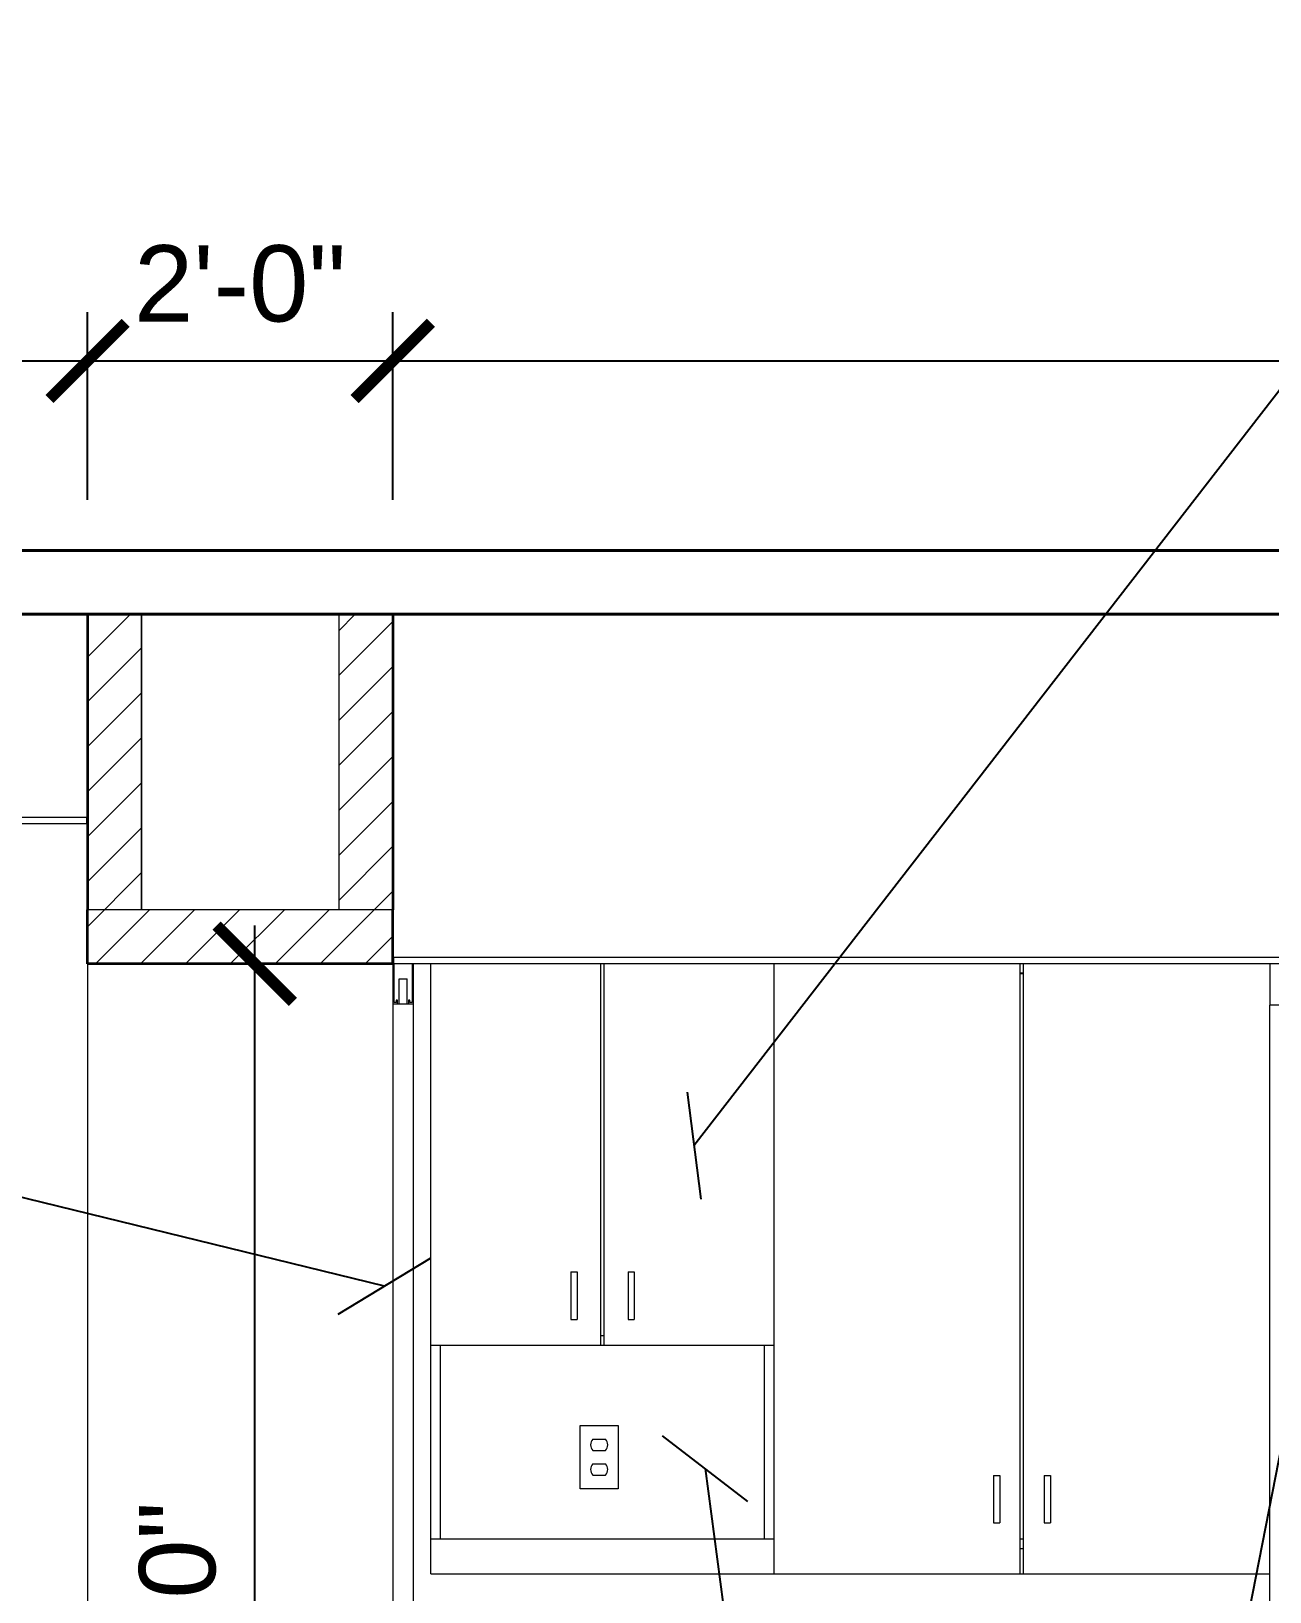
# Model space of a CAD drawing. Extents: x 65572 to 72871, y 30718 to 33858.
# Drawn here: x 66035.2 to 66132.6, y 33473.2 to 33595.9 of the extents above; entities that cross this region are included whole.
import ezdxf

# ---------------------------------------------------------------- set-up
doc = ezdxf.new("R2010")
doc.units = 0
doc.header["$LTSCALE"] = 0.5
doc.header["$MEASUREMENT"] = 0
doc.layers.get('0').update_dxf_attribs({"color": 20, "linetype": 'CONTINUOUS'})
doc.layers.get('DEFPOINTS').update_dxf_attribs({"linetype": 'CONTINUOUS', "lineweight": 5})
for name, color, linetype, lineweight in [('Annotations', 40, 'CONTINUOUS', 5), ('Drywalls', 7, 'CONTINUOUS', 20), ('Framing', 142, 'CONTINUOUS', 13), ('Hatches', 8, 'CONTINUOUS', 5), ('Structure', 7, 'CONTINUOUS', 40), ('Viewed', 150, 'CONTINUOUS', 9), ('Walls', 7, 'CONTINUOUS', 35)]:
    doc.layers.add(name, color=color, linetype=linetype, lineweight=lineweight)
doc.styles.get("Standard").update_dxf_attribs({"font": 'arial.ttf'})
doc.dimstyles.new('ARCH', dxfattribs={"dimscale": 96, "dimtxt": 0.0625, "dimasz": 0.0625, "dimexe": 0.04, "dimexo": 0.09375, "dimgap": 0.03125, "dimtad": 1, "dimdec": 0, "dimrnd": 0.0625, "dimzin": 3, "dimdsep": 46, "dimlunit": 4, "dimtxsty": 'Standard', "dimblk1": 'ARCHTICK', "dimblk2": 'ARCHTICK', "dimsah": 1, "dimcen": 0, "dimdle": 0.03125, "dimclrd": 256, "dimclre": 256, "dimclrt": 256, "dimazin": 0, "dimtfac": 1, "dimtdec": 0, "dimtmove": 2, "dimatfit": 3, "dimldrblk": 'OBLIQUE', "dimfxl": 0.3, "dimfxlon": 1, "dimfrac": 2, "dimarcsym": 0})

# ---------------------------------------------------------------- blocks, each defined once
blk = doc.blocks.new('_ArchTick')
at = {"const_width": 0.15}
blk.add_lwpolyline([(-0.5, -0.5), (0.5, 0.5)], dxfattribs=at)
blk = doc.blocks.new('*D24')
at = {"layer": 'Annotations', "linetype": 'ByBlock', "lineweight": -2}
for p, q in [((66052.77, 33413.58), (66052.77, 33525.56)), ((66060.62, 33522.56), (66056.61, 33522.56)), ((66048.62, 33416.58), (66056.61, 33416.58))]:
    blk.add_line(p, q, dxfattribs=at)
at = {"layer": 'DEFPOINTS', "color": 0}
for p in [(66051.62, 33522.56), (66052.77, 33522.56), (66039.62, 33416.58)]:
    blk.add_point(p, dxfattribs=at)
at = {"layer": 'Annotations', "lineweight": -2, "xscale": 6, "yscale": 6, "zscale": 6}
for p, rotation in [((66052.77, 33522.56), 89.99999999708135), ((66052.77, 33416.58), 269.9999999970813)]:
    blk.add_blockref('_ArchTick', p, dxfattribs=dict(at, rotation=rotation))
at = {"layer": 'Annotations', "insert": (66046.71, 33469.57), "char_height": 6, "attachment_point": 5, "rotation": 90}
blk.add_mtext('8\'-10"', dxfattribs=at)
blk = doc.blocks.new('_Oblique')
at = {"lineweight": -2}
blk.add_line((-0.5, -0.5), (0.5, 0.5), dxfattribs=at)
blk = doc.blocks.new('*D77')
at = {"layer": 'Annotations', "linetype": 'ByBlock', "lineweight": -2}
for p, q in [((65921.12, 33559.06), (65921.12, 33573.83)), ((66039.62, 33559.06), (66039.62, 33573.83)), ((65918.12, 33569.99), (66042.62, 33569.99))]:
    blk.add_line(p, q, dxfattribs=at)
at = {"layer": 'DEFPOINTS', "color": 0}
for p in [(66039.62, 33569.99), (65921.12, 33550.06), (66039.62, 33550.06)]:
    blk.add_point(p, dxfattribs=at)
at = {"layer": 'Annotations', "lineweight": -2, "xscale": 6, "yscale": 6, "zscale": 6, "rotation": 180}
blk.add_blockref('_ArchTick', (65921.12, 33569.99), dxfattribs=at)
at = {"layer": 'Annotations', "lineweight": -2, "xscale": 6, "yscale": 6, "zscale": 6}
blk.add_blockref('_ArchTick', (66039.62, 33569.99), dxfattribs=at)
at = {"layer": 'Annotations', "insert": (65980.37, 33576.05), "char_height": 6, "attachment_point": 5}
blk.add_mtext('9\'-11"', dxfattribs=at)
blk = doc.blocks.new('*D80')
at = {"layer": 'Annotations', "linetype": 'ByBlock', "lineweight": -2}
for p, q in [((66039.62, 33559.06), (66039.62, 33573.83)), ((66063.62, 33559.06), (66063.62, 33573.83)), ((66036.62, 33569.99), (66066.62, 33569.99))]:
    blk.add_line(p, q, dxfattribs=at)
at = {"layer": 'DEFPOINTS', "color": 0}
for p in [(66063.62, 33569.99), (66039.62, 33550.06), (66063.62, 33550.06)]:
    blk.add_point(p, dxfattribs=at)
at = {"layer": 'Annotations', "lineweight": -2, "xscale": 6, "yscale": 6, "zscale": 6, "rotation": 180}
blk.add_blockref('_ArchTick', (66039.62, 33569.99), dxfattribs=at)
at = {"layer": 'Annotations', "lineweight": -2, "xscale": 6, "yscale": 6, "zscale": 6}
blk.add_blockref('_ArchTick', (66063.62, 33569.99), dxfattribs=at)
at = {"layer": 'Annotations', "insert": (66051.62, 33576.05), "char_height": 6, "attachment_point": 5}
blk.add_mtext('2\'-0"', dxfattribs=at)
blk = doc.blocks.new('*D81')
at = {"layer": 'Annotations', "linetype": 'ByBlock', "lineweight": -2}
for p, q in [((66063.62, 33559.06), (66063.62, 33573.83)), ((66270.62, 33559.06), (66270.62, 33573.83)), ((66060.62, 33569.99), (66273.62, 33569.99))]:
    blk.add_line(p, q, dxfattribs=at)
at = {"layer": 'DEFPOINTS', "color": 0}
for p in [(66270.62, 33569.99), (66063.62, 33550.06), (66270.62, 33550.06)]:
    blk.add_point(p, dxfattribs=at)
at = {"layer": 'Annotations', "lineweight": -2, "xscale": 6, "yscale": 6, "zscale": 6, "rotation": 180}
blk.add_blockref('_ArchTick', (66063.62, 33569.99), dxfattribs=at)
at = {"layer": 'Annotations', "lineweight": -2, "xscale": 6, "yscale": 6, "zscale": 6}
blk.add_blockref('_ArchTick', (66270.62, 33569.99), dxfattribs=at)
at = {"layer": 'Annotations', "insert": (66167.12, 33576.05), "char_height": 6, "attachment_point": 5}
blk.add_mtext('17\'-3"', dxfattribs=at)
blk = doc.blocks.new('*D87')
at = {"layer": 'Annotations', "linetype": 'ByBlock', "lineweight": -2}
for p, q in [((66026.93, 33413.57), (66026.93, 33536.56)), ((66030.62, 33533.56), (66023.09, 33533.56)), ((66030.62, 33416.57), (66023.09, 33416.57))]:
    blk.add_line(p, q, dxfattribs=at)
at = {"layer": 'DEFPOINTS', "color": 0}
for p in [(66026.93, 33533.56), (66039.62, 33533.56), (66039.62, 33416.57)]:
    blk.add_point(p, dxfattribs=at)
at = {"layer": 'Annotations', "lineweight": -2, "xscale": 6, "yscale": 6, "zscale": 6}
for p, rotation in [((66026.93, 33533.56), 90), ((66026.93, 33416.57), 270)]:
    blk.add_blockref('_ArchTick', p, dxfattribs=dict(at, rotation=rotation))
at = {"layer": 'Annotations', "insert": (66020.87, 33475.07), "char_height": 6, "attachment_point": 5, "rotation": 90}
blk.add_mtext('9\'-9"', dxfattribs=at)
blk = doc.blocks.new('DUPLEX')
at = {"layer": 'Viewed'}
for p, q in [((-1.5, 5), (1.5, 5)), ((-1.5, 0), (-1.5, 5)), ((1.5, 5), (1.5, 0)), ((-0.5, 3.92), (0.5, 3.92)), ((-0.5, 3.02), (0.5, 3.02)), ((-0.5, 1.98), (0.5, 1.98)), ((1.5, 0), (-1.5, 0)), ((-0.5, 1.08), (0.5, 1.08))]:
    blk.add_line(p, q, dxfattribs=at)
for centre, start, end in [((0.01, 3.47), 138.605, 221.395), ((-0.01, 3.47), 318.605, 41.395), ((0.01, 1.53), 138.605, 221.395), ((-0.01, 1.53), 318.605, 41.395)]:
    blk.add_arc(centre, 0.682, start, end, dxfattribs=at)

msp = doc.modelspace()

# ---------------------------------------------------------------- hatches: boundary and pattern name
at = {"layer": 'Hatches', "linetype": 'ByBlock'}
h = msp.add_hatch(dxfattribs=at)
h.set_pattern_fill('ANSI31', color=256, scale=20, style=0)
h.set_pattern_definition([(45, (0, 794.1224), (-1.76776695, 1.76776695), [])])
h.paths.add_polyline_path([(66043.871635, 33550.062994), (66039.621614, 33550.062994), (66039.621614, 33534.062916), (66039.623085, 33534.062916), (66039.623085, 33533.562913), (66039.621614, 33526.81288), (66043.871635, 33526.81288)])
h.paths.add_polyline_path([(66063.621732, 33526.81288), (66039.621614, 33526.81288), (66039.621614, 33522.562859), (66063.621732, 33522.562859)])
h.paths.add_polyline_path([(66063.621732, 33550.062994), (66059.371711, 33550.062994), (66059.371711, 33526.81288), (66063.621732, 33526.81288)])

# ---------------------------------------------------------------- linework, layer by layer
at = {"color": 0}
msp.add_line((66112.996974, 33521.812856), (66113.246976, 33521.812856), dxfattribs=at)
at = {"layer": 'Drywalls'}
for p, q in [((66039.623085, 33534.062916), (65921.122504, 33534.062916)), ((66039.623085, 33533.562913), (65921.122504, 33533.562913)), ((66270.622748, 33523.062862), (66063.621732, 33523.062862)), ((66270.622748, 33522.562859), (66063.621732, 33522.562859))]:
    msp.add_line(p, q, dxfattribs=at)
at = {"layer": 'Framing'}
for p, q in [((66043.871635, 33526.81288), (66043.871635, 33550.062994)), ((66043.871635, 33550.062994), (66043.871635, 33526.81288)), ((66059.371711, 33550.062994), (66059.371711, 33526.81288)), ((66059.371711, 33550.062994), (66059.371711, 33526.81288)), ((66043.871635, 33526.81288), (66039.621614, 33526.81288)), ((66063.621732, 33526.81288), (66039.621614, 33526.81288)), ((66063.621732, 33526.81288), (66059.371711, 33526.81288)), ((66063.727201, 33519.523782), (66063.727201, 33522.562859)), ((66065.141271, 33522.562859), (66065.141271, 33519.523782)), ((66065.24674, 33519.418313), (66065.24674, 33522.562859)), ((66270.622748, 33522.562859), (66132.622071, 33522.562859)), ((66270.622748, 33522.562859), (66132.622071, 33522.562859)), ((66064.121735, 33519.418313), (66064.121735, 33521.364967)), ((66064.121735, 33521.364967), (66064.746738, 33521.364967)), ((66064.746738, 33519.418313), (66064.746738, 33521.364967)), ((66063.621732, 33519.418313), (66065.24674, 33519.418313)), ((66063.621732, 33519.418313), (66063.996734, 33519.418313)), ((66063.891265, 33519.523782), (66063.727201, 33519.523782)), ((66063.727201, 33519.418313), (66063.891265, 33519.418313)), ((66063.996734, 33519.699564), (66063.891265, 33519.699564)), ((66063.891265, 33519.699564), (66063.891265, 33519.523782)), ((66063.891265, 33519.418313), (66063.996734, 33519.418313)), ((66063.996734, 33519.418313), (66063.996734, 33519.699564)), ((66064.977208, 33519.699564), (66064.871738, 33519.699564)), ((66064.871738, 33519.699564), (66064.871738, 33519.418313)), ((66064.871738, 33519.418313), (66064.977208, 33519.418313)), ((66064.871738, 33519.418313), (66065.24674, 33519.418313)), ((66064.977208, 33519.523782), (66064.977208, 33519.699564)), ((66065.141271, 33519.523782), (66064.977208, 33519.523782)), ((66064.977208, 33519.418313), (66065.141271, 33519.418313))]:
    msp.add_line(p, q, dxfattribs=at)
at = {"layer": 'Structure'}
for p, q in [((65890.468358, 33555.062994), (66137.622095, 33555.062994)), ((65890.468358, 33550.062994), (66137.622095, 33550.062994)), ((66043.871635, 33550.062994), (66039.621614, 33550.062994)), ((66063.621732, 33550.062994), (66059.371711, 33550.062994)), ((66132.622071, 33550.062994), (66270.622748, 33550.062994))]:
    msp.add_line(p, q, dxfattribs=at)
at = {"layer": 'Viewed', "linetype": 'ByBlock'}
for p, q in [((66039.621614, 33522.562859), (66039.621614, 33416.571475)), ((66063.621732, 33522.562859), (66063.621732, 33418.205618)), ((66066.621747, 33492.562712), (66066.621747, 33522.562859)), ((66079.996813, 33492.562712), (66079.996813, 33522.562859)), ((66080.246814, 33492.562712), (66080.246814, 33522.562859)), ((66093.621879, 33492.562712), (66093.621879, 33522.562859)), ((66093.621879, 33474.562624), (66093.621879, 33522.562859)), ((66112.996974, 33474.562624), (66112.996974, 33522.562859)), ((66113.246976, 33474.562624), (66113.246976, 33522.562859)), ((66132.622071, 33522.562859), (66132.622071, 33519.312843)), ((66065.24674, 33418.205618), (66065.24674, 33519.418313)), ((66270.622748, 33519.312843), (66132.622071, 33519.312843)), ((66132.622071, 33416.58061), (66132.622071, 33519.312843)), ((66077.633355, 33498.311252), (66078.121803, 33498.311252)), ((66077.633355, 33498.311252), (66077.633355, 33494.562722)), ((66078.121803, 33498.311252), (66078.121803, 33494.562722)), ((66082.133377, 33498.311252), (66082.621825, 33498.311252)), ((66082.133377, 33498.311252), (66082.133377, 33494.562722)), ((66082.621825, 33498.311252), (66082.621825, 33494.562722)), ((66077.633355, 33494.562722), (66078.121803, 33494.562722)), ((66082.133377, 33494.562722), (66082.621825, 33494.562722)), ((66066.621747, 33492.562712), (66079.996813, 33492.562712)), ((66066.621747, 33477.312637), (66066.621747, 33492.562712)), ((66067.371751, 33477.312637), (66067.371751, 33492.562712)), ((66079.996813, 33493.312716), (66080.246814, 33493.312716)), ((66079.996813, 33492.562712), (66080.246814, 33492.562712)), ((66080.246814, 33492.562712), (66093.621879, 33492.562712)), ((66092.871876, 33477.312637), (66092.871876, 33492.562712)), ((66110.883518, 33482.311173), (66111.371966, 33482.311173)), ((66110.883518, 33482.311173), (66110.883518, 33478.562644)), ((66111.371966, 33482.311173), (66111.371966, 33478.562644)), ((66114.883538, 33482.311173), (66115.371986, 33482.311173)), ((66114.883538, 33482.311173), (66114.883538, 33478.562644)), ((66115.371986, 33482.311173), (66115.371986, 33478.562644)), ((66110.883518, 33478.562644), (66111.371966, 33478.562644)), ((66114.883538, 33478.562644), (66115.371986, 33478.562644)), ((66066.621747, 33474.562624), (66066.621747, 33477.312637)), ((66066.621747, 33477.312637), (66093.621879, 33477.312637)), ((66067.371751, 33477.312637), (66092.871876, 33477.312637)), ((66067.371751, 33477.312637), (66092.871876, 33477.312637)), ((66093.621879, 33474.562624), (66093.621879, 33477.312637)), ((66112.996974, 33477.312637), (66113.246976, 33477.312637)), ((66112.996974, 33477.312637), (66113.246976, 33477.312637)), ((66112.996974, 33476.562634), (66113.246976, 33476.562634)), ((66112.996974, 33476.562634), (66113.246976, 33476.562634)), ((66066.621747, 33474.562624), (66093.621879, 33474.562624)), ((66093.621879, 33474.562624), (66112.996974, 33474.562624)), ((66112.996974, 33474.562624), (66113.246976, 33474.562624)), ((66113.246976, 33474.562624), (66132.622071, 33474.562624))]:
    msp.add_line(p, q, dxfattribs=at)
at = {"layer": 'Walls'}
for p, q in [((66039.621614, 33550.062994), (66039.621614, 33526.81288)), ((66063.621732, 33550.062994), (66063.621732, 33526.81288)), ((66039.623085, 33533.562913), (66039.623085, 33534.062916)), ((66039.621614, 33522.562859), (66039.621614, 33526.81288)), ((66063.621732, 33522.562859), (66063.621732, 33526.81288)), ((66063.621732, 33523.062862), (66063.621732, 33522.562859)), ((66063.621732, 33522.562859), (66039.621614, 33522.562859))]:
    msp.add_line(p, q, dxfattribs=at)

# ---------------------------------------------------------------- block references
at = {"layer": 'Viewed'}
msp.add_blockref('DUPLEX', (66079.86654, 33481.24417), dxfattribs=at)

# ---------------------------------------------------------------- dimensions: what is measured, and where the dimension line sits
at = {"layer": 'Annotations', "linetype": 'ByBlock'}
for base, p1, p2, picture, middle in [((66039.621614, 33569.986033), (65921.121033, 33550.062994), (66039.621614, 33550.062994), '*D77', (65980.371324, 33576.049033)), ((66063.621732, 33569.986033), (66039.621614, 33550.062994), (66063.621732, 33550.062994), '*D80', (66051.621673, 33576.049033)), ((66270.622748, 33569.986033), (66063.621732, 33550.062994), (66270.622748, 33550.062994), '*D81', (66167.12224, 33576.049033))]:
    dim = msp.add_linear_dim(base=base, p1=p1, p2=p2, dimstyle='ARCH', dxfattribs=at)
    dim.commit()
    dim.dimension.update_dxf_attribs({"geometry": picture, "text_midpoint": middle})
for base, p1, p2, picture, middle in [((66026.930301, 33533.562913), (66039.621614, 33416.571475), (66039.623085, 33533.562913), '*D87', (66020.867301, 33475.067194)), ((66052.773717, 33522.562859), (66039.621614, 33416.58061), (66051.621673, 33522.562859), '*D24', (66046.710717, 33469.571735))]:
    dim = msp.add_linear_dim(base=base, p1=p1, p2=p2, angle=90, dimstyle='ARCH', dxfattribs=at)
    dim.commit()
    dim.dimension.update_dxf_attribs({"geometry": picture, "text_midpoint": middle})

# ---------------------------------------------------------------- leaders
for points in [[(66087.323399, 33508.257454), (66155.238963, 33595.931753), (66160.428617, 33595.931753)], [(66123.016901, 33430.691472), (66155.238963, 33595.650365), (66160.428617, 33595.650365)], [(66062.966553, 33497.185516), (66030.17, 33505.206338), (65979.09994, 33505.206338)], [(66088.203291, 33482.838304), (66101.65109, 33380.806446), (66106.840744, 33380.806446)]]:
    msp.add_leader(points, dimstyle='ARCH', dxfattribs=at)

doc.saveas('drawing.dxf')
